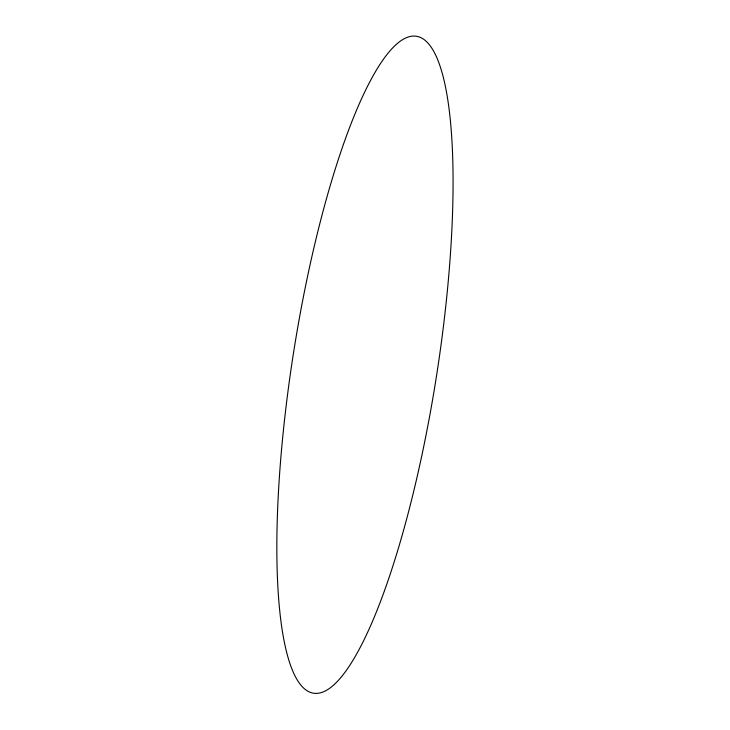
<?xml version="1.0" encoding="UTF-8"?>
<svg xmlns="http://www.w3.org/2000/svg" width="730" height="730" viewBox="0 0 730 730"><rect width="100%" height="100%" fill="white"/><g stroke="black" fill="none" stroke-linecap="round" stroke-linejoin="round"><path stroke-width="1.09" d="M384.518 590.606A332.478 72.416 -81.1 0 0 429.76 45.251A332.478 72.416 -81.1 0 0 280.721 459.152A332.478 72.416 -81.1 0 0 384.518 590.606"/></g></svg>
